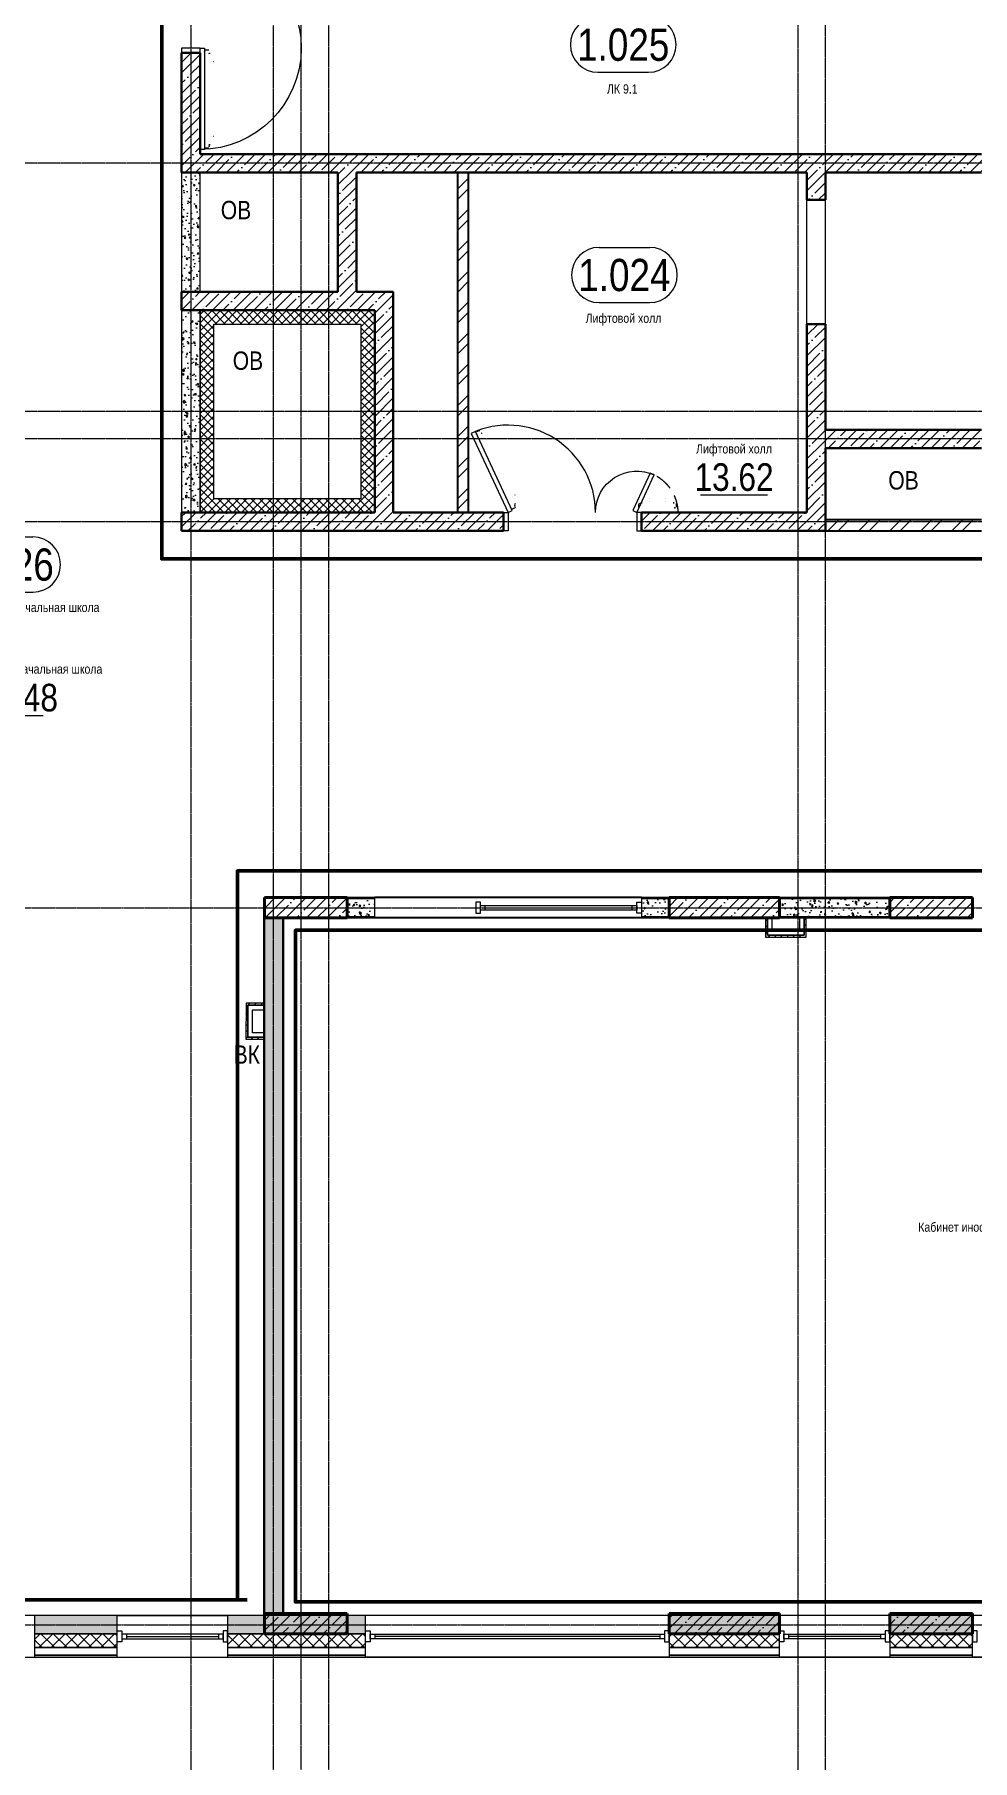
# Model space of a CAD drawing. Header units: millimetres. Extents: x -24360 to 609566, y -391049 to 148426.
# Drawn here: x 9700 to 19900, y 12023 to 30800 of the extents above; entities that cross this region are included whole.
import ezdxf
from ezdxf.enums import TextEntityAlignment as Align

# ---------------------------------------------------------------- set-up
doc = ezdxf.new("R2010")
doc.units = ezdxf.units.MM
for name, pattern in [('CENTER2', [28.575, 19.05, -3.175, 3.175, -3.175]), ('DASHED', [19.05, 12.7, -6.35]), ('HIDDEN2', [4.7625, 3.175, -1.5875])]:
    doc.linetypes.add(name, pattern=pattern)
doc.layers.get('Defpoints').update_dxf_attribs({"color": 140})
for name, color, linetype, lineweight, true_color in [('A-AREA', 7, 'Continuous', 15, 0x7f7f7f), ('АР_Оси_РД_100', 7, 'Continuous', 0, 0x525252), ('РД_Витраж_вн', 7, 'Continuous', 25, 0x148aff), ('РД_Оси_100', 7, 'Continuous', 0, 0x525252), ('РД_проем_инж перемыч_фахверк', 7, 'Continuous', 18, 0xff1f1f)]:
    doc.layers.add(name, color=color, linetype=linetype, lineweight=lineweight, true_color=true_color)
for name, color, linetype, lineweight in [('A-Wall-Open', 8, 'Continuous', 0), ('A-Wall_Материал_Газоблок_Контур', 250, 'Continuous', 0), ('АР_Area', 5, 'Continuous', 5), ('АР_Двери_внутренние', 5, 'Continuous', 9), ('АР_Двери_внутренние_антипаника', 7, 'Continuous', 0), ('АР_Колонны', 70, 'Continuous', 30), ('АР_Окна', 4, 'Continuous', 5), ('АР_площадь пом', 5, 'Continuous', 5), ('АР_Стены ГКЛ', 1, 'Continuous', 15), ('АР_Стены ЖБ', 7, 'Continuous', 30), ('АР_Стены кирпич', 32, 'Continuous', 25), ('АР_Стены ПЕНОблок', 52, 'Continuous', 20), ('АР_Тонкая', 254, 'Continuous', 5), ('АР_Утеплитель', 31, 'Continuous', 0), ('АР_Штриховка', 8, 'Continuous', 0), ('ВК_Шахты', 5, 'Continuous', 9), ('ОВ_Шахты', 1, 'Continuous', 5)]:
    doc.layers.add(name, color=color, linetype=linetype, lineweight=lineweight)
doc.layers.add('РД_Проем', color=230, linetype='Continuous', lineweight=0, plot=False)
doc.styles.add('style1', font='ARIALN.TTF')

# ---------------------------------------------------------------- blocks, each defined once
blk = doc.blocks.new('СОШ_2200_АР_ОСИ_М100_28.05.24')
at = {"layer": 'АР_Оси_РД_100', "linetype": 'CENTER2'}
for p, q in [((29555, 29400), (-5954.958, 29400)), ((-5954.958, 21300), (29555, 21300)), ((-5954.958, 13500), (29555, 13500))]:
    blk.add_line(p, q, dxfattribs=at)
for points in [[(11400, 139938.679), (11400, -6155)], [(12000.12, -6155), (12300, -5755), (12300, 139538.679), (12000, 139938.679)], [(12600, -6155), (12600, 139938.679)], [(13200, -6155), (12900, -5755), (12900, 139538.679), (13220.167, 139939.357)], [(17850, 139938.679), (18000, 139538.679), (18000, -6194.092)], [(18300, -6196.31), (18300, 139538.679), (18450, 139938.679)], [(29555, 26700), (-5454.958, 26700), (-5954.958, 26850)], [(29555, 26400), (-5454.958, 26400), (-5954.958, 26250)], [(29555, 25500), (-5954.958, 25500)]]:
    blk.add_lwpolyline(points, dxfattribs=at)
blk = doc.blocks.new('MOK-МаркаПом_овал_ареал')
for p, q in [((-2.75, 3), (2.75, 3)), ((-2.75, -3), (2.75, -3))]:
    blk.add_line(p, q)
for centre, radius, start, end in [((-2.75, 0), 3, 90, 270), ((2.75, 0), 3, 270, 90), ((-3.75, 0), 3.5, 0, 0.001)]:
    blk.add_arc(centre, radius, start, end)
at = {"color": 0, "style": 'style1'}
blk.add_attdef('АР-ПОМЕЩЕНИЕ:НОМЕР', text='', height=3.5, dxfattribs=at).set_placement((0, 0), align=Align.MIDDLE)
blk = doc.blocks.new('MOK-МаркаПомещения1')
at = {"layer": 'A-AREA', "color": 0}
blk.add_line((-3.65, -1.94), (3.65, -1.94), dxfattribs=at)
at = {"layer": 'A-AREA', "color": 0, "style": 'style1'}
blk.add_attdef('АР-ПОМЕЩЕНИЕ:ПЛОЩАДЬ', text='', height=3, dxfattribs=at).set_placement((0, 0), align=Align.MIDDLE)

msp = doc.modelspace()

# ---------------------------------------------------------------- hatches: boundary and pattern name
at = {"layer": 'АР_Стены ГКЛ', "linetype": 'Continuous', "lineweight": 0, "true_color": 0x000000}
h = msp.add_hatch(dxfattribs=at)
h.set_pattern_fill('ANSI31', color=18, scale=15, angle=-1.3e-14, style=0)
h.paths.add_polyline_path([(17649.966, 20980), (17669.973, 21000), (17670.04, 21190.018), (17650.04, 21190.025)], flags=0)
h = msp.add_hatch(dxfattribs=at)
h.set_pattern_fill('ANSI31', color=18, scale=15, angle=-360, style=0)
h.paths.add_polyline_path([(18090, 21200), (18070, 21200), (18070, 21000), (18090, 20980)], flags=0)
h = msp.add_hatch(dxfattribs=at)
h.set_pattern_fill('ANSI31', color=18, scale=15, style=0)
h.paths.add_polyline_path([(18090, 20980), (18070, 21000), (17669.973, 21000), (17649.966, 20980)], flags=0)
h = msp.add_hatch(dxfattribs=at)
h.set_pattern_fill('ANSI31', color=18, scale=15, style=0)
h.paths.add_polyline_path([(11999.262, 19870), (12019.308, 19890), (12020.115, 20240.022), (12000.161, 20260.031)], flags=0)
h = msp.add_hatch(dxfattribs=at)
h.set_pattern_fill('ANSI31', color=18, scale=15, angle=-360, style=0)
h.paths.add_polyline_path([(12000.161, 20260.031), (12020.115, 20240.022), (12200.022, 20239.943), (12200.031, 20259.943)], flags=0)
h = msp.add_hatch(dxfattribs=at)
h.set_pattern_fill('ANSI31', color=18, scale=15, angle=360, style=0)
h.paths.add_polyline_path([(12200, 19870), (12200, 19890), (12019.308, 19890), (11999.262, 19870)], flags=0)
at = {"layer": 'АР_Штриховка', "linetype": 'Continuous', "lineweight": 5, "true_color": 0x000000}
h = msp.add_hatch(dxfattribs=at)
h.set_pattern_fill('ANSI35', color=18, scale=25, angle=1.3e-14, style=0)
h.paths.add_polyline_path([(11300, 29300), (11500, 29500), (11500, 30600), (11300, 30600)], flags=0)
h.paths.add_polyline_path([(11300, 32400), (11500, 32400), (11500, 33500), (11300, 33700)], flags=0)
h = msp.add_hatch(dxfattribs=at)
h.set_pattern_fill('ANSI35', color=18, scale=25, style=0)
h.paths.add_polyline_path([(11500, 29500), (11300, 29300), (13000, 29300), (13066.667, 29350), (13000, 29500)], flags=0)
h.paths.add_polyline_path([(13000, 29500), (13066.667, 29350), (13200, 29300), (18100, 29300), (18233.333, 29350), (18300, 29500)], flags=0)
h.paths.add_polyline_path([(18300, 29500), (18233.333, 29350), (18300, 29300), (20000, 29300), (20050, 29366.667), (20000, 29500)], flags=0)
at = {"layer": 'АР_Штриховка', "linetype": 'Continuous', "lineweight": 0, "true_color": 0x000000}
h = msp.add_hatch(dxfattribs=at)
h.set_pattern_fill('AR-CONC', color=18, angle=45, style=0)
h.paths.add_polyline_path([(11300, 28000), (11500, 28000), (11500, 29300), (11300, 29300)], flags=0)
at = {"layer": 'АР_Штриховка', "linetype": 'Continuous', "lineweight": 5, "true_color": 0x000000}
h = msp.add_hatch(dxfattribs=at)
h.set_pattern_fill('ANSI35', color=18, scale=25, angle=-360, style=0)
h.paths.add_polyline_path([(13200, 29300), (13066.667, 29350), (13000, 29300), (13000, 28000), (13066.667, 27950), (13200, 28000)], flags=0)
at = {"layer": 'АР_Штриховка', "linetype": 'Continuous', "lineweight": 0, "true_color": 0x000000}
h = msp.add_hatch(dxfattribs=at)
h.set_pattern_fill('ANSI32', color=18, scale=25, angle=-360, style=0)
h.paths.add_polyline_path([(14420, 29300), (14300, 29300), (14300, 25600), (14420, 25600)], flags=0)
at = {"layer": 'АР_Штриховка', "linetype": 'Continuous', "lineweight": 5, "true_color": 0x000000}
h = msp.add_hatch(dxfattribs=at)
h.set_pattern_fill('ANSI35', color=18, scale=25, angle=1.3e-14, style=0)
h.paths.add_polyline_path([(18100, 25600), (18300, 25400), (18300, 26300), (18250, 26366.667), (18100, 26300)], flags=0)
h.paths.add_polyline_path([(18100, 26300), (18250, 26366.667), (18300, 26500), (18300, 27650), (18100, 27650)], flags=0)
h.paths.add_polyline_path([(18100, 29000), (18300, 29000), (18300, 29300), (18233.333, 29350), (18100, 29300)], flags=0)
h = msp.add_hatch(dxfattribs=at)
h.set_pattern_fill('ANSI35', color=18, scale=25, angle=-360, style=0)
h.paths.add_polyline_path([(11300, 28000), (11300, 27800), (13000, 27800), (13066.667, 27950), (13000, 28000)], flags=0)
h.paths.add_polyline_path([(13200, 28000), (13066.667, 27950), (13000, 27800), (13400, 27800), (13600, 28000)], flags=0)
h = msp.add_hatch(dxfattribs=at)
h.set_pattern_fill('ANSI35', color=18, scale=25, angle=-360, style=0)
h.paths.add_polyline_path([(13600, 28000), (13400, 27800), (13400, 25600), (13466.667, 25550), (13600, 25600)], flags=0)
at = {"layer": 'АР_Штриховка', "linetype": 'Continuous', "lineweight": 0, "true_color": 0x000000}
h = msp.add_hatch(dxfattribs=at)
h.set_pattern_fill('AR-CONC', color=18, angle=45, style=0)
h.paths.add_polyline_path([(11300, 25600), (11500, 25600), (11500, 27800), (11300, 27800)], flags=0)
h = msp.add_hatch(dxfattribs=at)
h.set_pattern_fill('ANSI37', color=18, scale=20, style=0)
h.paths.add_polyline_path([(11500, 25600), (11650, 25750), (11650, 27650), (11500, 27800)], flags=0)
h = msp.add_hatch(dxfattribs=at)
h.set_pattern_fill('ANSI37', color=18, scale=20, angle=-360, style=0)
h.paths.add_polyline_path([(11500, 27800), (11650, 27650), (13250, 27650), (13400, 27800)], flags=0)
h = msp.add_hatch(dxfattribs=at)
h.set_pattern_fill('ANSI37', color=18, scale=20, angle=-360, style=0)
h.paths.add_polyline_path([(13400, 27800), (13250, 27650), (13250, 25750), (13400, 25600)], flags=0)
at = {"layer": 'АР_Штриховка', "linetype": 'Continuous', "lineweight": 5, "true_color": 0x000000}
h = msp.add_hatch(dxfattribs=at)
h.set_pattern_fill('ANSI35', color=18, scale=25, style=0)
h.paths.add_polyline_path([(18300, 26500), (18250, 26366.667), (18300, 26300), (20000, 26300), (20050, 26366.667), (20000, 26500)], flags=0)
at = {"layer": 'АР_Штриховка', "linetype": 'Continuous', "lineweight": 0, "true_color": 0x000000}
h = msp.add_hatch(dxfattribs=at)
h.set_pattern_fill('ANSI37', color=18, scale=20, style=0)
h.paths.add_polyline_path([(13400, 25600), (13250, 25750), (11650, 25750), (11500, 25600)], flags=0)
at = {"layer": 'АР_Штриховка', "linetype": 'Continuous', "lineweight": 5, "true_color": 0x000000}
h = msp.add_hatch(dxfattribs=at)
h.set_pattern_fill('ANSI35', color=18, scale=25, style=0)
h.paths.add_polyline_path([(18300, 25400), (18100, 25600), (16300, 25600), (16300, 25400)], flags=0)
h.paths.add_polyline_path([(14800, 25400), (14800, 25600), (13600, 25600), (13466.667, 25550), (13400, 25400)], flags=0)
h.paths.add_polyline_path([(13400, 25400), (13466.667, 25550), (13400, 25600), (11300, 25600), (11300, 25400)], flags=0)
at = {"layer": 'АР_Штриховка', "linetype": 'Continuous', "lineweight": 0, "true_color": 0x000000}
h = msp.add_hatch(dxfattribs=at)
h.set_pattern_fill('ANSI32', color=18, scale=25, angle=360, style=0)
h.paths.add_polyline_path([(20000, 25400), (20000, 25520), (18300, 25520), (18300, 25400)], flags=0)
at = {"layer": 'АР_Штриховка', "linetype": 'Continuous', "lineweight": 5, "true_color": 0x000000}
h = msp.add_hatch(dxfattribs=at)
h.set_pattern_fill('ANSI35', color=18, scale=25, angle=1.3e-14, style=0)
h.paths.add_polyline_path([(13100, 21190), (13100, 21410), (12200, 21410), (12200, 21190)], flags=0)
h = msp.add_hatch(dxfattribs=at)
h.set_pattern_fill('ANSI35', color=18, scale=25, angle=1.3e-14, style=0)
h.paths.add_polyline_path([(17800, 21190), (17800, 21410), (16600, 21410), (16600, 21190)], flags=0)
h = msp.add_hatch(dxfattribs=at)
h.set_pattern_fill('ANSI35', color=18, scale=25, angle=1.3e-14, style=0)
h.paths.add_polyline_path([(19900, 21190), (19900, 21410), (19000, 21410), (19000, 21190)], flags=0)
at = {"layer": 'АР_Штриховка', "linetype": 'Continuous', "lineweight": 0, "true_color": 0x000000}
h = msp.add_hatch(dxfattribs=at)
h.set_pattern_fill('AR-CONC', color=18, angle=45, style=0)
h.paths.add_polyline_path([(13100, 21400), (13100, 21200), (13400, 21200), (13400, 21400)], flags=0)
h.paths.add_polyline_path([(16300, 21400), (16300, 21200), (16600, 21200), (16600, 21400)], flags=0)
h = msp.add_hatch(dxfattribs=at)
h.set_pattern_fill('AR-CONC', color=18, angle=45, style=0)
h.paths.add_polyline_path([(17800, 21400), (17800, 21200), (19000, 21200), (19000, 21400)], flags=0)
h = msp.add_hatch(dxfattribs=at)
h.set_pattern_fill('AR-CONC', color=18, angle=45, style=0)
h.paths.add_polyline_path([(12200, 13620), (12400, 13620), (12400, 21190), (12200, 21190)], flags=0)
h = msp.add_hatch(dxfattribs=at)
h.set_pattern_fill('AR-CONC', color=18, angle=-360, style=0)
h.paths.add_polyline_path([(26800, 13400), (26800, 13600), (26200, 13600), (26200, 13400)], flags=0)
h.paths.add_polyline_path([(24100, 13400), (24100, 13600), (23199.999, 13600), (23199.999, 13400)], flags=0)
h.paths.add_polyline_path([(19899.999, 13400), (19899.999, 13600), (19000, 13600), (19000, 13400)], flags=0)
h.paths.add_polyline_path([(17800, 13400), (17800, 13600), (16600, 13600), (16600, 13400)], flags=0)
h.paths.add_polyline_path([(13300, 13400), (13300, 13600), (11800, 13600), (11800, 13400)], flags=0)
h.paths.add_polyline_path([(10600, 13400), (10600, 13600), (9700, 13600), (9700, 13400)], flags=0)
h.paths.add_polyline_path([(8200, 13400), (8200, 13600), (7900, 13600), (7900, 13400)], flags=0)
at = {"layer": 'АР_Штриховка', "linetype": 'Continuous', "lineweight": 5, "true_color": 0x000000}
h = msp.add_hatch(dxfattribs=at)
h.set_pattern_fill('ANSI35', color=18, scale=25, angle=1.3e-14, style=0)
h.paths.add_polyline_path([(13100, 13400), (13100, 13620), (12200, 13620), (12200, 13400)], flags=0)
h = msp.add_hatch(dxfattribs=at)
h.set_pattern_fill('ANSI35', color=18, scale=25, angle=1.3e-14, style=0)
h.paths.add_polyline_path([(17800, 13400), (17800, 13620), (16600, 13620), (16600, 13400)], flags=0)
h = msp.add_hatch(dxfattribs=at)
h.set_pattern_fill('ANSI35', color=18, scale=25, angle=1.3e-14, style=0)
h.paths.add_polyline_path([(19900, 13400), (19900, 13620), (19000, 13620), (19000, 13400)], flags=0)
at = {"layer": 'АР_Штриховка', "linetype": 'Continuous', "lineweight": 0, "true_color": 0x000000}
h = msp.add_hatch(dxfattribs=at)
h.set_pattern_fill('ANSI37', color=18, scale=30, angle=-360, style=0)
h.paths.add_polyline_path([(26800, 13250), (26800, 13400), (26200, 13400), (26200, 13250)], flags=0)
h.paths.add_polyline_path([(24100, 13250), (24100, 13400), (23199.999, 13400), (23199.999, 13250)], flags=0)
h.paths.add_polyline_path([(19899.999, 13250), (19899.999, 13400), (19000, 13400), (19000, 13250)], flags=0)
h.paths.add_polyline_path([(17800, 13250), (17800, 13400), (16600, 13400), (16600, 13250)], flags=0)
h.paths.add_polyline_path([(13300, 13250), (13300, 13400), (11800, 13400), (11800, 13250)], flags=0)
h.paths.add_polyline_path([(10600, 13250), (10600, 13400), (9700, 13400), (9700, 13250)], flags=0)
h.paths.add_polyline_path([(8200, 13250), (8200, 13400), (7900, 13400), (7900, 13250)], flags=0)
h = msp.add_hatch(dxfattribs=at)
h.set_pattern_fill('_U', color=18, angle=-360, style=0, pattern_type=0)
h.set_pattern_definition([(360, (-1e-11, 3e-11), (4e-16, 1), [])])
h.paths.add_polyline_path([(26800, 13145), (26800, 13170), (26200, 13170), (26200, 13145)], flags=0)
h.paths.add_polyline_path([(24100, 13145), (24100, 13170), (23199.999, 13170), (23199.999, 13145)], flags=0)
h.paths.add_polyline_path([(19899.999, 13145), (19899.999, 13170), (19000, 13170), (19000, 13145)], flags=0)
h.paths.add_polyline_path([(17800, 13145), (17800, 13170), (16600, 13170), (16600, 13145)], flags=0)
h.paths.add_polyline_path([(13300, 13145), (13300, 13170), (11800, 13170), (11800, 13145)], flags=0)
h.paths.add_polyline_path([(10600, 13145), (10600, 13170), (9700, 13170), (9700, 13145)], flags=0)
h.paths.add_polyline_path([(8200, 13145), (8200, 13170), (7900, 13170), (7900, 13145)], flags=0)

# ---------------------------------------------------------------- linework, layer by layer
at = {"color": 2, "lineweight": 50}
for points in [[(12013, 13770), (8049, 13770), (8049, 23114), (8049, 23114), (340.196, 23121.149), (340.196, 26400), (8107, 26400), (8107, 38493), (11900, 38493), (11906.262, 33940.12), (11084, 33940.12), (11084, 32130), (11084, 25094), (20554, 25094), (20520, 26066), (26487, 26066), (26487, 25653), (27232, 25653), (27232, 22077), (26434, 22077), (26434, 21700), (11906, 21700), (11906, 13770)], [(26640, 13748), (12538, 13748), (12538, 21055), (27374, 21055), (27374, 14070)]]:
    msp.add_lwpolyline(points, dxfattribs=at)
at = {"layer": 'A-Wall-Open', "color": 18, "linetype": 'Continuous', "lineweight": 0, "true_color": 0x000000}
for p, q in [((18100, 27650), (18100, 29000)), ((18300, 27650), (18300, 29000))]:
    msp.add_line(p, q, dxfattribs=at)
at = {"layer": 'A-Wall_Материал_Газоблок_Контур', "color": 18, "linetype": 'Continuous', "lineweight": 0, "true_color": 0x000000}
for p, q in [((9700, 13600), (8200, 13600)), ((11800, 13600), (10600, 13600)), ((16600, 13600), (13300, 13600)), ((19000, 13600), (17800, 13600)), ((23199.999, 13600), (19899.999, 13600)), ((8200, 13145), (9700, 13145)), ((10600, 13145), (11800, 13145)), ((13300, 13145), (16600, 13145)), ((17800, 13145), (19000, 13145)), ((19899.999, 13145), (23199.999, 13145))]:
    msp.add_line(p, q, dxfattribs=at)
at = {"layer": 'АР_Двери_внутренние', "color": 18, "linetype": 'Continuous', "lineweight": 9, "true_color": 0x000000}
for points in [[(11300, 30650), (11300, 30600), (11500, 30600), (11500, 30650)], [(11500, 30650), (11550, 30650), (11550, 29550), (11500, 29550)], [(14850, 25600), (14895.315, 25621.131), (14493.828, 26482.123), (14448.513, 26460.992)], [(16440.178, 26007.838), (16394.863, 26028.969), (16204.685, 25621.131), (16250, 25600)], [(14850, 25400), (14800, 25400), (14800, 25600), (14850, 25600)], [(16250, 25400), (16300, 25400), (16300, 25600), (16250, 25600)]]:
    msp.add_lwpolyline(points, close=True, dxfattribs=at)
at = {"layer": 'АР_Двери_внутренние', "color": 18, "linetype": 'Continuous', "lineweight": 9, "true_color": 0x000000, "extrusion": (0, 0, -1)}
for centre, radius, start, end in [((-11500, 30650), 1100, 90, 270), ((-16250, 25600), 450, 359.9999994, 114.9999994)]:
    msp.add_arc(centre, radius, start, end, dxfattribs=at)
at = {"layer": 'АР_Двери_внутренние', "color": 18, "linetype": 'Continuous', "lineweight": 9, "true_color": 0x000000}
msp.add_arc((14850, 25600), 950, 0.0000006, 115.0000006, dxfattribs=at)
at = {"layer": 'АР_Двери_внутренние_антипаника', "color": 18, "linetype": 'Continuous', "true_color": 0x000000}
for centre, radius, start, end in [((11542.6, 29629.975), 1000, 86.92187, 89.03769), ((11539.302, 31593.396), 1000, 273.30824, 274.12158), ((11622.675, 30506.698), 1, 180, 270), ((11647.142, 30506.698), 1, 270, 0), ((11622.675, 29690), 1, 90, 180), ((11647.142, 29690), 1, 0, 90), ((11542.6, 30566.723), 1000, 270.96231, 273.07813), ((11539.302, 28603.302), 1000, 85.87842, 86.69176), ((14914.518, 25562.466), 1000, 111.9283651, 114.0441851), ((14081.55, 27340.442), 1000, 298.3147351, 299.1280751), ((14616.478, 26390.854), 1, 205.0064951, 295.0064951), ((14638.651, 26401.197), 1, 295.0064951, 25.0064951), ((14902.269, 25778.155), 1, 115.0064951, 205.0064951), ((14924.442, 25788.498), 1, 25.0064951, 115.0064951), ((16391.971, 25747.142), 1, 0.0000158, 90.0000158), ((16559.082, 25747.142), 1, 90.0000158, 180.0000158), ((14459.091, 26538.844), 1000, 295.9688051, 298.0846251), ((15286.081, 24758.081), 1000, 110.8849151, 111.6982551), ((17268.693, 25642.6), 1000, 176.9218858, 179.0377058), ((15305.273, 25639.302), 1000, 3.3082558, 4.1215958), ((16391.971, 25722.675), 1, 270.0000158, 0.0000158), ((16559.082, 25722.675), 1, 180.0000158, 270.0000158), ((17645.78, 25639.302), 1000, 175.8784358, 176.6917758), ((15682.359, 25642.6), 1000, 0.9623258, 3.0781458)]:
    msp.add_arc(centre, radius, start, end, dxfattribs=at)
at = {"layer": 'АР_Двери_внутренние_антипаника', "color": 18, "linetype": 'DASHED', "lineweight": 0, "ltscale": 15, "true_color": 0x000000}
msp.add_arc((16234.8, 25590.316), 465.301, 1.1925021, 63.8074968, dxfattribs=at)
at = {"layer": 'АР_Двери_внутренние_антипаника', "color": 18, "linetype": 'Continuous', "true_color": 0x000000}
for p in [(11550, 30611.698), (11597.95, 29585), (14506.23, 26455.29), (14924.247, 25672.546), (16286.971, 25697.95), (16664.082, 25650)]:
    msp.add_point(p, dxfattribs=at)
at = {"layer": 'АР_Колонны', "color": 18, "linetype": 'HIDDEN2', "lineweight": 25, "true_color": 0x000000}
for p, q in [((12200, 21410), (13100, 21410)), ((12200, 21190), (12200, 21410)), ((13100, 21410), (13100, 21190)), ((16600, 21410), (17800, 21410)), ((16600, 21190), (16600, 21410)), ((17800, 21410), (17800, 21190)), ((19000, 21410), (19900, 21410)), ((19000, 21190), (19000, 21410)), ((19900, 21410), (19900, 21190)), ((13100, 21190), (12200, 21190)), ((17800, 21190), (16600, 21190)), ((19900, 21190), (19000, 21190)), ((12200, 13620), (13100, 13620)), ((12200, 13400), (12200, 13620)), ((13100, 13620), (13100, 13400)), ((16600, 13620), (17800, 13620)), ((16600, 13400), (16600, 13620)), ((17800, 13620), (17800, 13400)), ((19000, 13620), (19900, 13620)), ((19000, 13400), (19000, 13620)), ((19900, 13620), (19900, 13400)), ((13100, 13400), (12200, 13400)), ((17800, 13400), (16600, 13400)), ((19900, 13400), (19000, 13400))]:
    msp.add_line(p, q, dxfattribs=at)
at = {"layer": 'АР_Колонны', "color": 18, "linetype": 'Continuous', "lineweight": 30, "true_color": 0x000000}
for p, q in [((12200, 21410), (12200, 21190)), ((13100, 21410), (12200, 21410)), ((13100, 21190), (13100, 21410)), ((16600, 21410), (16600, 21190)), ((17800, 21410), (16600, 21410)), ((17800, 21190), (17800, 21410)), ((19000, 21410), (19000, 21190)), ((19900, 21410), (19000, 21410)), ((19900, 21190), (19900, 21410)), ((12200, 21190), (13100, 21190)), ((16600, 21190), (17800, 21190)), ((19000, 21190), (19900, 21190)), ((12200, 13620), (12200, 13400)), ((13100, 13620), (12200, 13620)), ((13100, 13400), (13100, 13620)), ((16600, 13620), (16600, 13400)), ((17800, 13620), (16600, 13620)), ((17800, 13400), (17800, 13620)), ((19000, 13620), (19000, 13400)), ((19900, 13620), (19000, 13620)), ((19900, 13400), (19900, 13620)), ((12200, 13400), (13100, 13400)), ((16600, 13400), (17800, 13400)), ((19000, 13400), (19900, 13400))]:
    msp.add_line(p, q, dxfattribs=at)
at = {"layer": 'АР_Окна', "color": 18, "linetype": 'Continuous', "lineweight": 5, "true_color": 0x000000}
for p, q in [((14500, 21410), (16300, 21410)), ((14600, 21275), (14600, 21325)), ((14600, 21300), (16200, 21300)), ((16200, 21275), (16200, 21325)), ((14500, 21190), (16300, 21190)), ((10600, 13600), (11800, 13600)), ((16600, 13600), (13300, 13600)), ((19000, 13600), (17800, 13600)), ((23199.999, 13600), (19899.999, 13600)), ((10700, 13397.5), (10700, 13347.5)), ((10700, 13372.5), (11700, 13372.5)), ((11700, 13397.5), (11700, 13347.5)), ((13400, 13397.5), (13400, 13347.5)), ((16500, 13372.5), (13400, 13372.5)), ((16500, 13397.5), (16500, 13347.5)), ((17900, 13397.5), (17900, 13347.5)), ((18900, 13372.5), (17900, 13372.5)), ((18900, 13397.5), (18900, 13347.5)), ((10600, 13145), (11800, 13145)), ((16600, 13145), (13300, 13145)), ((19000, 13145), (17800, 13145)), ((23199.999, 13145), (19899.999, 13145))]:
    msp.add_line(p, q, dxfattribs=at)
for points in [[(14550, 21360), (14500, 21360), (14500, 21240), (14550, 21240)], [(14550, 21275), (14550, 21325), (16250, 21325), (16250, 21275)], [(16250, 21360), (16300, 21360), (16300, 21240), (16250, 21240)], [(10650, 13312.5), (10600, 13312.5), (10600, 13432.5), (10650, 13432.5)], [(10650, 13397.5), (10650, 13347.5), (11750, 13347.5), (11750, 13397.5)], [(11750, 13312.5), (11800, 13312.5), (11800, 13432.5), (11750, 13432.5)], [(13350, 13312.5), (13300, 13312.5), (13300, 13432.5), (13350, 13432.5)], [(16550, 13397.5), (16550, 13347.5), (13350, 13347.5), (13350, 13397.5)], [(16550, 13312.5), (16600, 13312.5), (16600, 13432.5), (16550, 13432.5)], [(17850, 13312.5), (17800, 13312.5), (17800, 13432.5), (17850, 13432.5)], [(18950, 13397.5), (18950, 13347.5), (17850, 13347.5), (17850, 13397.5)], [(18950, 13312.5), (19000, 13312.5), (19000, 13432.5), (18950, 13432.5)], [(19949.999, 13432.5), (19899.999, 13432.5), (19899.999, 13312.5), (19949.999, 13312.5)]]:
    msp.add_lwpolyline(points, close=True, dxfattribs=at)
at = {"layer": 'АР_Стены ГКЛ', "color": 18, "linetype": 'Continuous', "lineweight": 5, "true_color": 0x000000}
for p, q in [((17650.04, 21190.025), (17649.966, 20980)), ((17670.04, 21190.018), (17650.04, 21190.025)), ((17670.04, 21190.018), (17669.973, 21000)), ((17669.973, 21000), (17670.04, 21190.018)), ((17720.04, 21190), (17670.04, 21190.018)), ((17719.991, 21050), (17720.04, 21190)), ((18020, 21050), (17719.991, 21050)), ((18070, 21200), (18020, 21200)), ((18020, 21200), (18020, 21050)), ((18070, 21000), (18070, 21200)), ((18090, 21200), (18070, 21200)), ((18070, 21200), (18070, 21000)), ((18090, 20980), (18090, 21200)), ((17649.966, 20980), (18090, 20980)), ((17669.973, 21000), (18070, 21000)), ((18070, 21000), (17669.973, 21000)), ((12000.161, 20260.031), (11999.262, 19870)), ((12200.031, 20259.943), (12000.161, 20260.031)), ((12020.115, 20240.022), (12019.308, 19890)), ((12019.308, 19890), (12020.115, 20240.022)), ((12200.022, 20239.943), (12020.115, 20240.022)), ((12020.115, 20240.022), (12200.022, 20239.943)), ((12069.424, 19940), (12070, 20190)), ((12070, 20190), (12200, 20189.943)), ((12200, 20189.943), (12200.022, 20239.943)), ((12200.022, 20239.943), (12200.031, 20259.943)), ((12200, 19940), (12069.424, 19940)), ((12200, 19890), (12200, 19940)), ((11999.262, 19870), (12200, 19870)), ((12019.308, 19890), (12200, 19890)), ((12200, 19890), (12019.308, 19890)), ((12200, 19870), (12200, 19890))]:
    msp.add_line(p, q, dxfattribs=at)
at = {"layer": 'АР_Стены ЖБ', "color": 18, "linetype": 'Continuous', "lineweight": 30, "true_color": 0x000000}
for p, q in [((11500, 30600), (11300, 30600)), ((11300, 30600), (11300, 29300)), ((11500, 29500), (11500, 30600)), ((13000, 29500), (11500, 29500)), ((18300, 29500), (13000, 29500)), ((20000, 29500), (18300, 29500)), ((11300, 29300), (13000, 29300)), ((13000, 29300), (13000, 28000)), ((13200, 29300), (18100, 29300)), ((13200, 28000), (13200, 29300)), ((18100, 29300), (18100, 29000)), ((18300, 29300), (20000, 29300)), ((18300, 29000), (18300, 29300)), ((18100, 29000), (18300, 29000)), ((11300, 28000), (11300, 27800)), ((13000, 28000), (11300, 28000)), ((13600, 28000), (13200, 28000)), ((13600, 25600), (13600, 28000)), ((11300, 27800), (13000, 27800)), ((13000, 27800), (13400, 27800)), ((13400, 27800), (13400, 25600)), ((18300, 27650), (18100, 27650)), ((18100, 27650), (18100, 26300)), ((18300, 26500), (18300, 27650)), ((20000, 26500), (18300, 26500)), ((18100, 26300), (18100, 25600)), ((18300, 25400), (18300, 26300)), ((18300, 26300), (20000, 26300)), ((13400, 25600), (11300, 25600)), ((11300, 25600), (11300, 25400)), ((14800, 25600), (13600, 25600)), ((14800, 25400), (14800, 25600)), ((18100, 25600), (16300, 25600)), ((16300, 25600), (16300, 25400)), ((11300, 25400), (13400, 25400)), ((13400, 25400), (14800, 25400)), ((16300, 25400), (18300, 25400))]:
    msp.add_line(p, q, dxfattribs=at)
at = {"layer": 'АР_Стены ЖБ', "color": 18, "linetype": 'Continuous', "lineweight": 40, "true_color": 0x000000}
for p, q in [((13100, 21410), (12200, 21410)), ((12200, 21410), (12200, 21190)), ((13100, 21190), (13100, 21410)), ((17800, 21410), (16600, 21410)), ((16600, 21410), (16600, 21190)), ((17800, 21190), (17800, 21410)), ((19900, 21410), (19000, 21410)), ((19000, 21410), (19000, 21190)), ((19900, 21190), (19900, 21410)), ((12200, 21190), (13100, 21190)), ((16600, 21190), (17800, 21190)), ((19000, 21190), (19900, 21190)), ((13100, 13620), (12200, 13620)), ((12200, 13620), (12200, 13400)), ((13100, 13400), (13100, 13620)), ((17800, 13620), (16600, 13620)), ((16600, 13620), (16600, 13400)), ((17800, 13400), (17800, 13620)), ((19900, 13620), (19000, 13620)), ((19000, 13620), (19000, 13400)), ((19900, 13400), (19900, 13620)), ((12200, 13400), (13100, 13400)), ((16600, 13400), (17800, 13400)), ((19000, 13400), (19900, 13400))]:
    msp.add_line(p, q, dxfattribs=at)
at = {"layer": 'АР_Стены кирпич', "color": 18, "linetype": 'Continuous', "lineweight": 25, "true_color": 0x000000}
for p, q in [((14420, 29300), (14300, 29300)), ((14300, 29300), (14300, 25600)), ((14420, 25600), (14420, 29300)), ((14300, 25600), (14420, 25600)), ((20000, 25520), (18300, 25520)), ((18300, 25520), (18300, 25400)), ((18300, 25400), (20000, 25400))]:
    msp.add_line(p, q, dxfattribs=at)
at = {"layer": 'АР_Стены ПЕНОблок', "color": 18, "linetype": 'Continuous', "lineweight": 20, "true_color": 0x000000}
for p, q in [((11500, 29300), (11300, 29300)), ((11300, 29300), (11300, 28000)), ((11500, 28000), (11500, 29300)), ((11300, 28000), (11500, 28000)), ((11500, 27800), (11300, 27800)), ((11300, 27800), (11300, 25600)), ((11500, 25600), (11500, 27800)), ((11300, 25600), (11500, 25600)), ((13100, 21400), (13100, 21200)), ((13400, 21400), (13100, 21400)), ((13400, 21200), (13400, 21400)), ((16300, 21400), (16300, 21200)), ((16600, 21400), (16300, 21400)), ((16600, 21200), (16600, 21400)), ((17800, 21400), (17800, 21200)), ((19000, 21400), (17800, 21400)), ((19000, 21200), (19000, 21400)), ((12400, 21190), (12200, 21190)), ((12200, 21190), (12200, 13620)), ((12400, 13620), (12400, 21190)), ((13100, 21200), (13400, 21200)), ((16300, 21200), (16600, 21200)), ((17800, 21200), (19000, 21200)), ((10600, 13600), (9700, 13600)), ((9700, 13600), (9700, 13400)), ((10600, 13400), (10600, 13600)), ((13300, 13600), (11800, 13600)), ((11800, 13600), (11800, 13400)), ((12200, 13620), (12400, 13620)), ((13300, 13400), (13300, 13600)), ((17800, 13600), (16600, 13600)), ((16600, 13600), (16600, 13400)), ((17800, 13400), (17800, 13600)), ((19899.999, 13600), (19000, 13600)), ((19000, 13600), (19000, 13400)), ((19899.999, 13400), (19899.999, 13600)), ((9700, 13400), (10600, 13400)), ((11800, 13400), (13300, 13400)), ((16600, 13400), (17800, 13400)), ((19000, 13400), (19899.999, 13400))]:
    msp.add_line(p, q, dxfattribs=at)
at = {"layer": 'АР_Тонкая', "color": 18, "linetype": 'Continuous', "lineweight": 0, "true_color": 0x000000}
for p, q in [((13100, 21410), (13100, 21400)), ((13400, 21410), (13100, 21410)), ((13400, 21400), (13400, 21410)), ((16300, 21410), (16300, 21400)), ((16600, 21410), (16300, 21410)), ((16600, 21400), (16600, 21410)), ((17800, 21410), (17800, 21400)), ((19000, 21410), (17800, 21410)), ((19000, 21400), (19000, 21410)), ((13100, 21400), (13400, 21400)), ((16300, 21400), (16600, 21400)), ((17800, 21400), (19000, 21400)), ((12200, 21190), (12190, 21190)), ((12190, 21190), (12190, 13620)), ((12200, 13620), (12200, 21190)), ((12410, 21190), (12400, 21190)), ((12400, 21190), (12400, 13620)), ((12410, 13620), (12410, 21190)), ((13100, 21200), (13100, 21190)), ((13400, 21200), (13100, 21200)), ((13100, 21190), (13400, 21190)), ((13400, 21190), (13400, 21200)), ((16300, 21200), (16300, 21190)), ((16600, 21200), (16300, 21200)), ((16300, 21190), (16600, 21190)), ((16600, 21190), (16600, 21200)), ((17800, 21200), (17800, 21190)), ((19000, 21200), (17800, 21200)), ((17800, 21190), (19000, 21190)), ((19000, 21190), (19000, 21200)), ((12190, 13620), (12200, 13620)), ((12400, 13620), (12410, 13620))]:
    msp.add_line(p, q, dxfattribs=at)
at = {"layer": 'АР_Тонкая', "color": 18, "linetype": 'Continuous', "lineweight": 5, "true_color": 0x000000}
for p, q in [((10600, 13250), (9700, 13250)), ((9700, 13250), (9700, 13170)), ((9700, 13170), (10600, 13170)), ((10600, 13170), (9700, 13170)), ((9700, 13170), (9700, 13145)), ((9700, 13145), (10600, 13145)), ((10600, 13170), (10600, 13250)), ((10600, 13145), (10600, 13170)), ((13300, 13250), (11800, 13250)), ((11800, 13250), (11800, 13170)), ((11800, 13170), (13300, 13170)), ((13300, 13170), (11800, 13170)), ((11800, 13170), (11800, 13145)), ((11800, 13145), (13300, 13145)), ((13300, 13170), (13300, 13250)), ((13300, 13145), (13300, 13170)), ((17800, 13250), (16600, 13250)), ((16600, 13250), (16600, 13170)), ((16600, 13170), (17800, 13170)), ((17800, 13170), (16600, 13170)), ((16600, 13170), (16600, 13145)), ((16600, 13145), (17800, 13145)), ((17800, 13170), (17800, 13250)), ((17800, 13145), (17800, 13170)), ((19899.999, 13250), (19000, 13250)), ((19000, 13250), (19000, 13170)), ((19000, 13170), (19899.999, 13170)), ((19899.999, 13170), (19000, 13170)), ((19000, 13170), (19000, 13145)), ((19000, 13145), (19899.999, 13145)), ((19899.999, 13170), (19899.999, 13250)), ((19899.999, 13145), (19899.999, 13170))]:
    msp.add_line(p, q, dxfattribs=at)
at = {"layer": 'АР_Утеплитель', "color": 18, "linetype": 'Continuous', "lineweight": 0, "true_color": 0x000000}
for p, q in [((11500, 27800), (11500, 25600)), ((13400, 27800), (11500, 27800)), ((13400, 25600), (13400, 27800)), ((11650, 25750), (11650, 27650)), ((11650, 27650), (13250, 27650)), ((13250, 27650), (13250, 25750)), ((13250, 25750), (11650, 25750)), ((11500, 25600), (13400, 25600)), ((10600, 13400), (9700, 13400)), ((9700, 13400), (9700, 13250)), ((10600, 13250), (10600, 13400)), ((13300, 13400), (11800, 13400)), ((11800, 13400), (11800, 13250)), ((13300, 13250), (13300, 13400)), ((17800, 13400), (16600, 13400)), ((16600, 13400), (16600, 13250)), ((17800, 13250), (17800, 13400)), ((19899.999, 13400), (19000, 13400)), ((19000, 13400), (19000, 13250)), ((19899.999, 13250), (19899.999, 13400)), ((9700, 13250), (10600, 13250)), ((11800, 13250), (13300, 13250)), ((16600, 13250), (17800, 13250)), ((19000, 13250), (19899.999, 13250))]:
    msp.add_line(p, q, dxfattribs=at)
at = {"layer": 'РД_Витраж_вн', "color": 18, "linetype": 'Continuous', "lineweight": 25, "true_color": 0x000000}
for p, q in [((16300, 21410), (13400, 21410)), ((16300, 21190), (13400, 21190))]:
    msp.add_line(p, q, dxfattribs=at)
at = {"layer": 'РД_Проем', "color": 18, "linetype": 'Continuous', "lineweight": 0, "true_color": 0x000000}
for p, q in [((16300, 21410), (13400, 21410)), ((16300, 21190), (13400, 21190))]:
    msp.add_line(p, q, dxfattribs=at)
at = {"layer": 'РД_проем_инж перемыч_фахверк', "color": 18, "linetype": 'Continuous', "lineweight": 18, "true_color": 0x000000}
for p, q in [((13400, 21410), (16300, 21410)), ((13400, 21190), (16300, 21190))]:
    msp.add_line(p, q, dxfattribs=at)

# ---------------------------------------------------------------- block references
at = {"layer": 'АР_Area', "color": 18, "linetype": 'Continuous', "lineweight": 5, "true_color": 0x000000}
ref = msp.add_blockref('MOK-МаркаПом_овал_ареал', (16101.88, 30689.331), dxfattribs=dict(at, xscale=100, yscale=100, zscale=100))
ref.add_attrib('АР-ПОМЕЩЕНИЕ:НОМЕР', '1.025', dxfattribs={"layer": '0', "color": 0, "height": 350, "style": 'style1'}).set_placement((16101.88, 30689.331), align=Align.MIDDLE)
ref.add_attrib('АР-ПОМЕЩЕНИЕ:НАИМЕНОВАНИЕ', 'ЛК 9.1', dxfattribs={"layer": 'Defpoints', "color": 2, "height": 100, "style": 'style1'}).set_placement((16092.464, 30207.938), align=Align.MIDDLE)
ref = msp.add_blockref('MOK-МаркаПом_овал_ареал', (16114.616, 28183.669), dxfattribs=dict(at, xscale=100, yscale=100, zscale=100))
ref.add_attrib('АР-ПОМЕЩЕНИЕ:НОМЕР', '1.024', dxfattribs={"layer": '0', "color": 0, "height": 350, "style": 'style1'}).set_placement((16114.616, 28183.669), align=Align.MIDDLE)
ref.add_attrib('АР-ПОМЕЩЕНИЕ:НАИМЕНОВАНИЕ', 'Лифтовой холл', dxfattribs={"layer": 'Defpoints', "color": 2, "height": 100, "style": 'style1'}).set_placement((16105.2, 27702.276), align=Align.MIDDLE)
ref = msp.add_blockref('MOK-МаркаПом_овал_ареал', (9407.697, 25033.439), dxfattribs=dict(at, xscale=100, yscale=100, zscale=100))
ref.add_attrib('АР-ПОМЕЩЕНИЕ:НОМЕР', '1.026', dxfattribs={"layer": '0', "color": 0, "height": 350, "style": 'style1'}).set_placement((9407.697, 25033.439), align=Align.MIDDLE)
ref.add_attrib('АР-ПОМЕЩЕНИЕ:НАИМЕНОВАНИЕ', 'Коридор-рекреация начальная школа', dxfattribs={"layer": 'Defpoints', "color": 2, "height": 100, "style": 'style1'}).set_placement((9398.282, 24552.046), align=Align.MIDDLE)
ref = msp.add_blockref('MOK-МаркаПом_овал_ареал', (22157.169, 18295.193), dxfattribs=dict(at, xscale=100, yscale=100, zscale=100))
ref.add_attrib('АР-ПОМЕЩЕНИЕ:НОМЕР', '1.027', dxfattribs={"layer": '0', "color": 0, "height": 350, "style": 'style1'}).set_placement((22157.169, 18295.193), align=Align.MIDDLE)
ref.add_attrib('АР-ПОМЕЩЕНИЕ:НАИМЕНОВАНИЕ', 'Кабинет иностранного языка с возможностью деления трансформируемой перегородкой на 2 помещения', dxfattribs={"layer": 'Defpoints', "color": 2, "height": 100, "style": 'style1'}).set_placement((22147.754, 17813.8), align=Align.MIDDLE)
at = {"layer": 'АР_площадь пом', "color": 18, "linetype": 'Continuous', "lineweight": 5, "true_color": 0x000000}
ref = msp.add_blockref('MOK-МаркаПомещения1', (17306.934, 25985.386), dxfattribs=dict(at, xscale=100, yscale=100, zscale=100))
ref.add_attrib('АР-ПОМЕЩЕНИЕ:НАИМЕНОВАНИЕ', 'Лифтовой холл', dxfattribs={"layer": 'Defpoints', "height": 100, "style": 'style1'}).set_placement((17306.934, 26280.949), align=Align.MIDDLE)
ref.add_attrib('АР-ПОМЕЩЕНИЕ:ПЛОЩАДЬ', '13.62', dxfattribs={"layer": 'A-AREA', "color": 0, "height": 300, "style": 'style1'}).set_placement((17306.934, 25985.386), align=Align.MIDDLE)
ref = msp.add_blockref('MOK-МаркаПомещения1', (9429.367, 23586.165), dxfattribs=dict(at, xscale=100, yscale=100, zscale=100))
ref.add_attrib('АР-ПОМЕЩЕНИЕ:НАИМЕНОВАНИЕ', 'Коридор-рекреация начальная школа', dxfattribs={"layer": 'Defpoints', "height": 100, "style": 'style1'}).set_placement((9429.367, 23881.728), align=Align.MIDDLE)
ref.add_attrib('АР-ПОМЕЩЕНИЕ:ПЛОЩАДЬ', '190.48', dxfattribs={"layer": 'A-AREA', "color": 0, "height": 300, "style": 'style1'}).set_placement((9429.367, 23586.165), align=Align.MIDDLE)
at = {"layer": 'РД_Оси_100'}
msp.add_blockref('СОШ_2200_АР_ОСИ_М100_28.05.24', (0, 0), dxfattribs=at)

# ---------------------------------------------------------------- texts
at = {"layer": 'ВК_Шахты', "color": 18, "lineweight": 50, "true_color": 0x000000, "style": 'style1'}
msp.add_text('ВК', height=200, dxfattribs=at).set_placement((11865.618, 19601.835))
at = {"layer": 'ОВ_Шахты', "color": 18, "lineweight": 50, "true_color": 0x000000, "style": 'style1'}
for p in [(11725.36, 28790.321), (11855.346, 27151.738), (18984.646, 25849.932)]:
    msp.add_text('ОВ', height=200, dxfattribs=at).set_placement(p)

doc.saveas('drawing.dxf')
